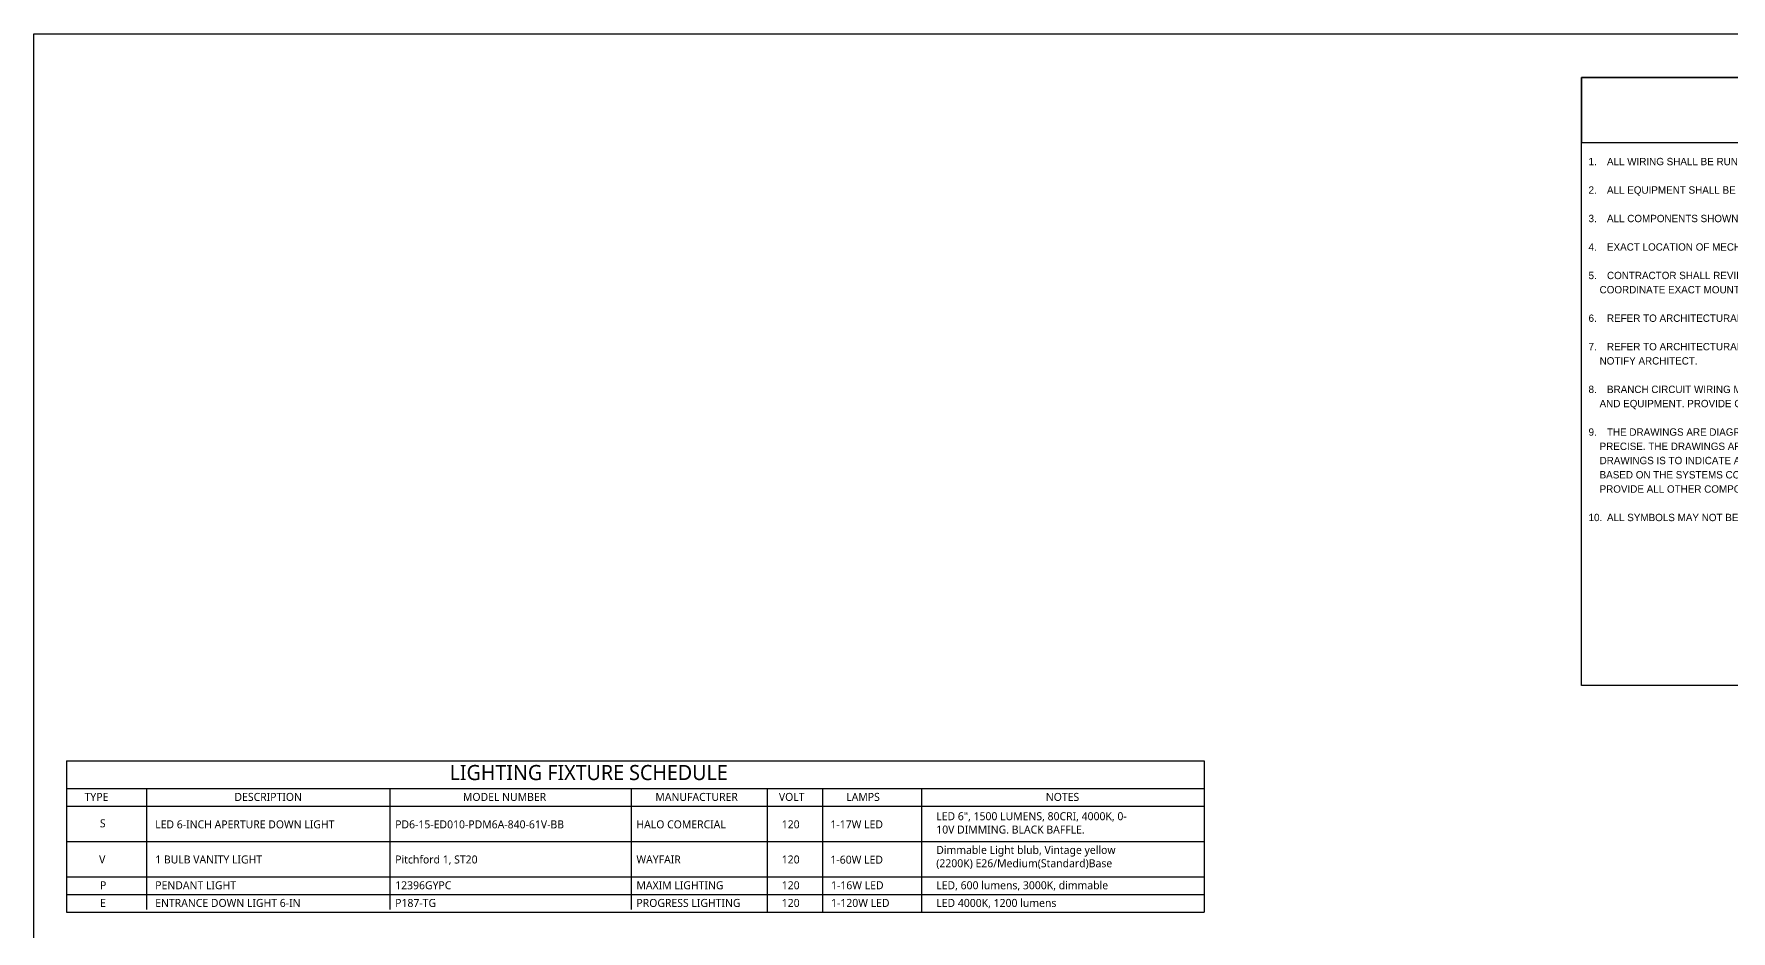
# Model space of a CAD drawing. Header units: millimetres. Extents: x 1591 to 1638, y 1324 to 1492.
# Drawn here: x 1605.81 to 1621.85, y 1363.16 to 1371.63 of the extents above; entities that cross this region are included whole.
import ezdxf

# ---------------------------------------------------------------- set-up
doc = ezdxf.new("R2010")
doc.units = ezdxf.units.MM
for name, color, linetype in [('info', 7, 'Continuous'), ('Plump', 7, 'Continuous'), ('TEXTOS', 2, 'Continuous')]:
    doc.layers.add(name, color=color, linetype=linetype)
doc.styles.add('TEXTM', font='romans9.shx')

msp = doc.modelspace()

# ---------------------------------------------------------------- linework, layer by layer
at = {"layer": 'info', "color": 0, "lineweight": -2}
for p, q in [((1606.12251, 1364.76738), (1616.86873, 1364.76738)), ((1606.12251, 1364.76738), (1606.12251, 1363.33793)), ((1616.86873, 1364.76738), (1616.86873, 1363.33793)), ((1606.12251, 1364.50605), (1616.86873, 1364.50605)), ((1606.8765, 1364.50605), (1606.8765, 1363.36205)), ((1609.17673, 1364.50605), (1609.17673, 1363.36205)), ((1611.45578, 1364.50605), (1611.45578, 1363.36205)), ((1612.74181, 1364.50605), (1612.74181, 1363.33793)), ((1613.26274, 1364.50605), (1613.26274, 1363.33793)), ((1614.19844, 1364.50605), (1614.19844, 1363.33793)), ((1606.12251, 1364.33918), (1616.86873, 1364.33918)), ((1606.12251, 1364.00543), (1616.86873, 1364.00543)), ((1606.12251, 1363.67168), (1616.86873, 1363.67168)), ((1606.12251, 1363.50481), (1616.86873, 1363.50481)), ((1606.12251, 1363.33793), (1616.86873, 1363.33793))]:
    msp.add_line(p, q, dxfattribs=at)
at = {"layer": 'Plump'}
msp.add_lwpolyline([(1636.04498, 1348.95802), (1605.81366, 1348.95802), (1605.81366, 1371.63152), (1636.04498, 1371.63152)], close=True, dxfattribs=at)
at = {"layer": 'Plump', "color": 0, "lineweight": -2, "elevation": -0.14071}
for points in [[(1620.43448, 1371.21993), (1628.01829, 1371.21993), (1628.01829, 1365.47721), (1620.43448, 1365.47721)], [(1620.43448, 1370.60701), (1628.01829, 1370.60701), (1628.01829, 1371.21993), (1620.43448, 1371.21993)]]:
    msp.add_lwpolyline(points, close=True, dxfattribs=at)

# ---------------------------------------------------------------- texts
at = {"layer": 'TEXTOS', "color": 0, "attachment_point": 1, "style": 'TEXTM'}
for s, width, gutter_width, insert, char_height in [('\\pxi-1.5,l3,a0.66667,sm1.15833;{\\fAptos|b0|i0|c0|p34;1.^IALL WIRING SHALL BE RUN CONCEALED UNLESS SPECIFIED OTHERWISE.\\P\\pi0,l0;\\P\\pi-1.5,l3;2.^IALL EQUIPMENT SHALL BE INSTALLED IN A NEAT AND WORKMANLIKE MANNER, RECTILINEAR TO BUILDING STRUCTURE.\\P\\pi0,l0;\\P\\pi-1.5,l3;3.^IALL COMPONENTS SHOWN ON THE RISER DIAGRAMS, BUT NOT ON THE PLANS OR VICE VERSA, SHALL BE INCLUDED AS IF SHOWN ON BOTH.\\P\\pi0,l0;\\P\\pi-1.5,l3;4.^IEXACT LOCATION OF MECHANICAL EQUIPMENT THAT REQUIRE ELECTRICAL CONNECTIONS ARE SHOWN ON THE MECHANICAL DRAWINGS.\\P\\pi0,l0;\\P\\pi-1.5,l3;5.^ICONTRACTOR SHALL REVIEW ALL TRADES\\fArial|b0|i0|c0|p34;”\\fAptos|b0|i0|c0|p34; CONTRACT DOCUMENTS TO DETERMINE SPECIFIC MOUNTING LOCATIONS FOR ELECTRICAL EQUIPMENT. COORDINATE EXACT MOUNTING LOCATIONS WITH THE ARCHITECT.\\P\\pi0,l0;\\P\\pi-1.5,l3;6.^IREFER TO ARCHITECTURAL PLANS AND ELEVATIONS FOR MOUNTING HEIGHTS AND EXACT LOCATIONS OF ALL DEVICES.\\P\\pi0,l0;\\P\\pi-1.5,l3;7.^IREFER TO ARCHITECTURAL REFLECTED CEILING PLAN FOR EXACT LOCATION OF LIGHTING FIXTURES. IF DISCREPANCIES OCCUR, CONTRACTOR MUST NOTIFY ARCHITECT.\\P\\pi0,l0;\\P\\pi-1.5,l3;8.^IBRANCH CIRCUIT WIRING MAY NOT BE SHOWN GRAPHICALLY ON DRAWINGS AND MAY BE INDICATED BY CIRCUIT NUMBERS BESIDE FIXTURES, DEVICES AND EQUIPMENT. PROVIDE COMPLETE WIRING SYSTEM WHETHER OR NOT INDICATED GRAPHICALLY. PHASE BALANCE ALL PANELBOARDS IN THE FIELD.\\P\\pi0,l0;\\P\\pi-1.5,l3;9.^ITHE DRAWINGS ARE DIAGRAMMATIC AND INDICATE GENERAL ARRANGEMENT OF SYSTEMS. THE DRAWINGS ARE NOT INTENDED TO BE ABSOLUTELY PRECISE. THE DRAWINGS ARE NOT INTENDED TO SPECIFY OR SHOW EVERY OFFSET, JUNCTION BOX, FITTING AND COMPONENT. THE PURPOSE OF THE DRAWINGS IS TO INDICATE A SYSTEMS CONCEPT, THE MAIN COMPONENTS OF THE SYSTEM AND THE APPROXIMATE GEOMETRICAL RELATIONSHIP, BASED ON THE SYSTEMS CONCEPT, THE MAIN COMPONENTS AND THE APPROXIMATE GEOMETRICAL RELATIONSHIPS, THE CONTRACTOR SHALL PROVIDE ALL OTHER COMPONENTS AND MATERIALS NECESSARY TO MAKE THE SYSTEMS FULLY COMPLETE AND OPERATIONAL. \\P\\pi0,l0;\\P\\pi-1.5,l3;10.^IALL SYMBOLS MAY NOT BE USED IN THIS DRAWING.}', 7.2783228, 5.80257, (1620.39541, 1370.46143), 0.06963079), ('\\A1;{\\fRoboto|b0|i0|c0|p2;LIGHTING FIXTURE SCHEDULE}', 3.1670844, 11.86823, (1609.7404, 1364.72785, 0.15276), 0.1424187), ('\\A1;{\\fRoboto|b0|i0|c0|p2;TYPE}', 5.4569569, 6.29956, (1606.29177, 1364.46408, 0.15276), 0.0755947), ('\\A1;{\\fRoboto|b0|i0|c0|p2;DESCRIPTION}', 5.4569569, 6.29956, (1607.70813, 1364.46408, 0.15276), 0.0755947), ('\\A1;{\\fRoboto|b0|i0|c0|p2;MODEL NUMBER}', 5.4569569, 6.29956, (1609.86656, 1364.46408, 0.15276), 0.0755947), ('\\A1;{\\fRoboto|b0|i0|c0|p2;MANUFACTURER}', 5.4569569, 6.29956, (1611.68437, 1364.46408, 0.15276), 0.0755947), ('\\A1;{\\fRoboto|b0|i0|c0|p2;VOLT}', 5.4569569, 6.29956, (1612.85102, 1364.46408, 0.15276), 0.0755947), ('\\A1;{\\fRoboto|b0|i0|c0|p2;LAMPS}', 5.4569569, 6.29956, (1613.48721, 1364.46408, 0.15276), 0.0755947), ('\\A1;{\\fRoboto|b0|i0|c0|p2;NOTES}', 5.4569569, 6.29956, (1615.37271, 1364.46408, 0.15276), 0.0755947), ('\\A1;{\\fRoboto|b0|i0|c0|p2;S}', 5.4569569, 6.29956, (1606.437, 1364.21494, 0.15276), 0.0755947), ('\\A1;{\\fRoboto|b0|i0|c0|p2;LED 6", 1500 LUMENS, 80CRI, 4000K, 0-\\P10V DIMMING. BLACK BAFFLE.}', 5.4569569, 6.29956, (1614.33781, 1364.28176, 0.15276), 0.0755947), ('\\A1;{\\fRoboto|b0|i0|c0|p2;LED 6-INCH APERTURE DOWN LIGHT}', 5.4569569, 6.29956, (1606.9593, 1364.20502, 0.15276), 0.0755947), ('\\A1;{\\fRoboto|b0|i0|c0|p2;PD6-15-ED010-PDM6A-840-61V-BB}', 5.4569569, 6.29956, (1609.22625, 1364.20502, 0.15276), 0.0755947), ('\\A1;{\\fRoboto|b0|i0|c0|p2;HALO COMERCIAL}', 5.4569569, 6.29956, (1611.5053, 1364.20502, 0.15276), 0.0755947), ('\\A1;{\\fRoboto|b0|i0|c0|p2;120}', 5.4569569, 6.29956, (1612.87816, 1364.20502, 0.15276), 0.0755947), ('\\A1;{\\fRoboto|b0|i0|c0|p2;1-17W LED}', 5.4569569, 6.29956, (1613.33817, 1364.20502, 0.15276), 0.0755947), ('\\A1;{\\fRoboto|b0|i0|c0|p2;Dimmable Light blub, Vintage yellow^J(2200K) E26/Medium(Standard)Base}', 5.4569569, 6.29956, (1614.33781, 1363.96346, 0.15276), 0.0755947), ('\\A1;{\\fRoboto|b0|i0|c0|p2;V}', 5.4569569, 6.29956, (1606.42917, 1363.87343, 0.15276), 0.0755947), ('\\A1;{\\fRoboto|b0|i0|c0|p2;1 BULB VANITY LIGHT}', 5.4569569, 6.29956, (1606.9593, 1363.87343, 0.15276), 0.0755947), ('\\A1;{\\fRoboto|b0|i0|c0|p2;Pitchford 1, ST20}', 5.4569569, 6.29956, (1609.22625, 1363.87343, 0.15276), 0.0755947), ('\\A1;{\\fRoboto|b0|i0|c0|p2;WAYFAIR}', 5.4569569, 6.29956, (1611.5053, 1363.87343, 0.15276), 0.0755947), ('\\A1;{\\fRoboto|b0|i0|c0|p2;120}', 5.4569569, 6.29956, (1612.87816, 1363.87343, 0.15276), 0.0755947), ('\\A1;{\\fRoboto|b0|i0|c0|p2;1-60W LED}', 5.4569569, 6.29956, (1613.33817, 1363.87128, 0.15276), 0.0755947), ('\\A1;{\\fRoboto|b0|i0|c0|p2;P}', 5.4569569, 6.29956, (1606.4377, 1363.62971, 0.15276), 0.0755947), ('\\A1;{\\fRoboto|b0|i0|c0|p2;PENDANT LIGHT}', 5.4569569, 6.29956, (1606.9593, 1363.62971, 0.15276), 0.0755947), ('\\A1;{\\fRoboto|b0|i0|c0|p2;12396GYPC}', 5.4569569, 6.29956, (1609.22625, 1363.62971, 0.15276), 0.0755947), ('\\A1;{\\fRoboto|b0|i0|c0|p2;MAXIM LIGHTING}', 5.4569569, 6.29956, (1611.5053, 1363.62971, 0.15276), 0.0755947), ('\\A1;{\\fRoboto|b0|i0|c0|p2;120}', 5.4569569, 6.29956, (1612.87816, 1363.62971, 0.15276), 0.0755947), ('\\A1;{\\fRoboto|b0|i0|c0|p2;1-16W LED}', 5.4569569, 6.29956, (1613.34395, 1363.62971, 0.15276), 0.0755947), ('\\A1;{\\fRoboto|b0|i0|c0|p2;LED, 600 lumens, 3000K, dimmable}', 5.4569569, 6.29956, (1614.33781, 1363.62971, 0.15276), 0.0755947), ('\\A1;{\\fRoboto|b0|i0|c0|p2;E}', 5.4569569, 6.29956, (1606.4377, 1363.46284, 0.15276), 0.0755947), ('\\A1;{\\fRoboto|b0|i0|c0|p2;ENTRANCE DOWN LIGHT 6-IN}', 5.4569569, 6.29956, (1606.9593, 1363.46284, 0.15276), 0.0755947), ('\\A1;{\\fRoboto|b0|i0|c0|p2;P187-TG}', 5.4569569, 6.29956, (1609.22625, 1363.46284, 0.15276), 0.0755947), ('\\A1;{\\fRoboto|b0|i0|c0|p2;PROGRESS LIGHTING}', 5.4569569, 6.29956, (1611.5053, 1363.46284, 0.15276), 0.0755947), ('\\A1;{\\fRoboto|b0|i0|c0|p2;120}', 5.4569569, 6.29956, (1612.87816, 1363.46284, 0.15276), 0.0755947), ('\\A1;{\\fRoboto|b0|i0|c0|p2;1-120W LED}', 5.4569569, 6.29956, (1613.34395, 1363.46284, 0.15276), 0.0755947), ('\\A1;{\\fRoboto|b0|i0|c0|p2;LED 4000K, 1200 lumens}', 5.4569569, 6.29956, (1614.33781, 1363.46284, 0.15276), 0.0755947)]:
    msp.add_mtext_dynamic_manual_height_columns(s, width=width, gutter_width=gutter_width, heights=[0], dxfattribs=dict(at, insert=insert, char_height=char_height))

doc.saveas('drawing.dxf')
